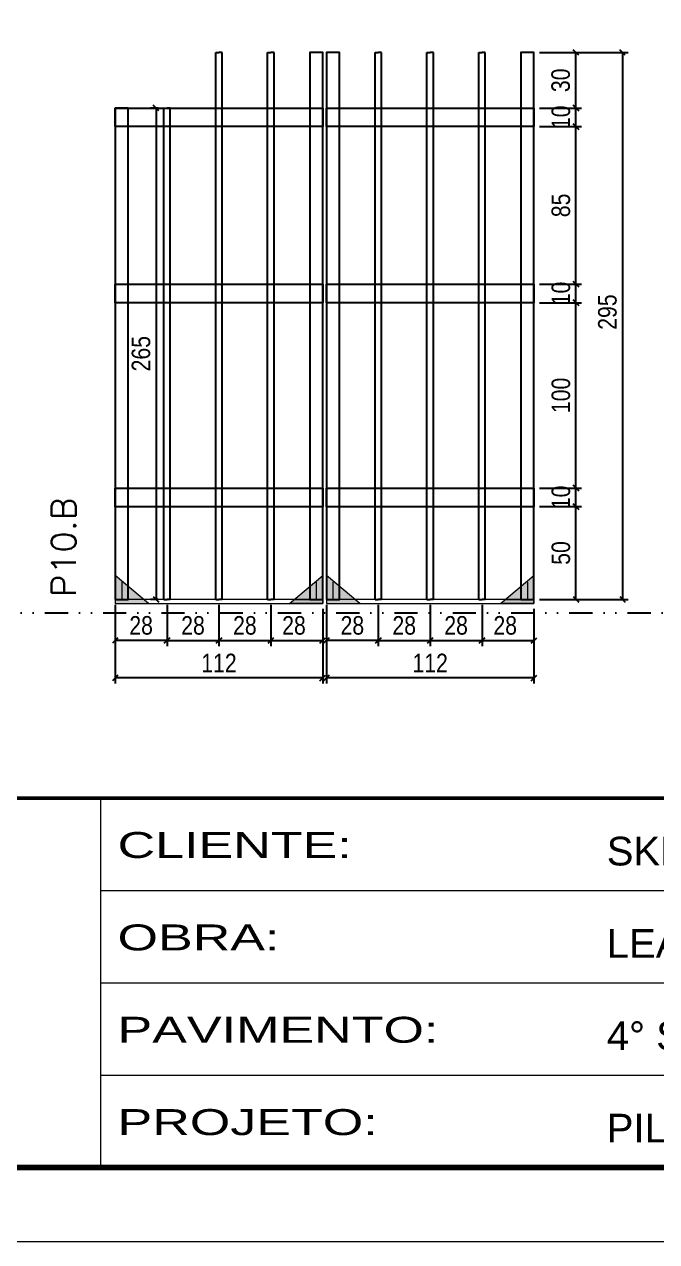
# Model space of a CAD drawing. Header units: millimetres. Extents: x 13777 to 27878, y -21631 to 6985.
# Drawn here: x 19553 to 19894, y -10145 to -9489 of the extents above; entities that cross this region are included whole.
import ezdxf

# ---------------------------------------------------------------- set-up
doc = ezdxf.new("R2010")
doc.units = ezdxf.units.MM
for name, pattern in [('CONTINUO', [0]), ('DASHED', [0.75, 0.5, -0.25]), ('DIVIDE2', [0.625, 0.25, -0.125, 0, -0.125, 0, -0.125]), ('HIDDEN', [0.375, 0.25, -0.125])]:
    doc.linetypes.add(name, pattern=pattern)
for name, color, linetype in [('COTA', 241, 'Continuous'), ('Nível', 160, 'Continuous'), ('SARR_2.2x10', 60, 'Continuous'), ('SARR_3.5x7', 81, 'Continuous'), ('SARR_7x7', 40, 'Continuous')]:
    doc.layers.add(name, color=color, linetype=linetype)
for name, color, linetype, lineweight in [('Folhas', 255, 'Continuous', 9), ('Madeira', 126, 'Continuous', 18), ('Sarr 2.2x7', 40, 'Continuous', 9), ('SARRAFO DE PRESSAO', 251, 'DASHED', 9), ('Texto Seção', 7, 'Continuous', 15)]:
    doc.layers.add(name, color=color, linetype=linetype, lineweight=lineweight)
doc.styles.add('ARIAL', font='arial.ttf')
doc.styles.add('COTA TECNICA', font='techl___.ttf', dxfattribs={"height": 10})
doc.styles.add('REGUA-120', font='ROMANS.shx', dxfattribs={"height": 15})
doc.styles.add('Tecnologia', font='')
doc.styles.get('Tecnologia').set_extended_font_data('Forgotten Futurist')
doc.dimstyles.new('PAINEL', dxfattribs={"dimtxt": 10, "dimasz": 3, "dimexe": 3, "dimexo": 3, "dimgap": 3, "dimtad": 1, "dimdec": 1, "dimzin": 12, "dimdsep": 46, "dimtxsty": 'COTA TECNICA', "dimblk1": 'OBLIQUE', "dimblk2": 'OBLIQUE', "dimsah": 1, "dimcen": 0.9, "dimclrd": 4, "dimclre": 4, "dimclrt": 240, "dimadec": 1, "dimazin": 3, "dimtfac": 1, "dimtdec": 1, "dimtmove": 0, "dimatfit": 3, "dimfxl": 1, "dimtolj": 1, "dimtzin": 12, "dimarcsym": 0})

# ---------------------------------------------------------------- blocks, each defined once
blk = doc.blocks.new('9999999999')
at = {"color": 30, "linetype": 'CONTINUO'}
for p, q in [((98564.56, 34230.21), (98564.56, 34429.45)), ((98564.56, 34379.64), (99583.98, 34379.64)), ((98564.56, 34329.83), (99487.98, 34329.83)), ((98564.56, 34280.02), (99487.98, 34280.02))]:
    blk.add_line(p, q, dxfattribs=at)
at = {"color": 30, "linetype": 'CONTINUO', "const_width": 2}
blk.add_lwpolyline([(99583.98, 34230.21), (99583.98, 34414.45, 0.414214), (99568.98, 34429.45), (98228.98, 34429.45, 0.414214), (98213.98, 34414.45), (98213.98, 34245.21, 0.414214), (98228.98, 34230.21), (99583.98, 34230.21)], format="xyb", dxfattribs=at)
at = {"layer": 'Folhas'}
blk.add_lwpolyline([(98138.98, 34190.21), (99623.98, 34190.21), (99623.98, 35240.21), (98138.98, 35240.21)], close=True, dxfattribs=at)
at = {"layer": 'Folhas', "color": 30, "const_width": 3}
blk.add_lwpolyline([(98213.98, 34230.21), (99583.98, 34230.21), (99583.98, 35200.21), (98213.98, 35200.21)], close=True, dxfattribs=at)
at = {"color": 7, "linetype": 'Continuous', "ltscale": 5, "style": 'ARIAL'}
for s, height, p in [('SKR', 15.483, (98837.68, 34393.13)), ('LEAF LOEFGREN', 15.4829, (98837.68, 34343.32)), ('4° SUBSOLO', 15.483, (98837.68, 34293.51)), ('PILARES', 15.483, (98837.68, 34243.7))]:
    blk.add_text(s, height=height, dxfattribs=at).set_placement(p)
at = {"layer": 'Folhas', "color": 7, "style": 'Tecnologia', "width": 1.5}
for s, p in [('CLIENTE:', (98573.65, 34397.17)), ('OBRA:', (98573.65, 34347.31)), ('PAVIMENTO:', (98573.65, 34297.5)), ('PROJETO:', (98573.65, 34247.69))]:
    blk.add_text(s, height=14, dxfattribs=at).set_placement(p)
blk = doc.blocks.new('_Oblique')
at = {"color": 0, "linetype": 'ByBlock', "lineweight": -2}
blk.add_line((-0.5, -0.5), (0.5, 0.5), dxfattribs=at)
blk = doc.blocks.new('*D2641')
at = {"layer": 'COTA', "color": 4, "lineweight": -2, "transparency": 16777216}
for p, q in [((19715.87, -9817.04), (19715.87, -9844.22)), ((19827.87, -9817.04), (19827.87, -9844.22)), ((19827.87, -9841.22), (19715.87, -9841.22))]:
    blk.add_line(p, q, dxfattribs=at)
at = {"layer": 'Defpoints', "color": 0, "transparency": 16777216}
for p in [(19715.87, -9814.04), (19827.87, -9814.04), (19715.87, -9841.22)]:
    blk.add_point(p, dxfattribs=at)
at = {"layer": 'COTA', "color": 4, "lineweight": -2, "transparency": 16777216, "xscale": 3, "yscale": 3, "zscale": 3, "rotation": 180}
blk.add_blockref('_Oblique', (19715.87, -9841.22), dxfattribs=at)
at = {"layer": 'COTA', "color": 4, "lineweight": -2, "transparency": 16777216, "xscale": 3, "yscale": 3, "zscale": 3}
blk.add_blockref('_Oblique', (19827.87, -9841.22), dxfattribs=at)
at = {"layer": 'COTA', "color": 240, "transparency": 16777216, "insert": (19771.87, -9833.16), "char_height": 10, "attachment_point": 5, "style": 'COTA TECNICA'}
blk.add_mtext('\\A1;112', dxfattribs=at)
blk = doc.blocks.new('*D2642')
at = {"layer": 'COTA', "color": 4, "lineweight": -2, "transparency": 16777216}
for p, q in [((19715.87, -9801.84), (19715.87, -9824.04)), ((19743.87, -9801.84), (19743.87, -9824.04)), ((19743.87, -9821.04), (19715.87, -9821.04))]:
    blk.add_line(p, q, dxfattribs=at)
at = {"layer": 'Defpoints', "color": 0, "transparency": 16777216}
for p in [(19715.87, -9798.84), (19743.87, -9798.84), (19715.87, -9821.04)]:
    blk.add_point(p, dxfattribs=at)
at = {"layer": 'COTA', "color": 4, "lineweight": -2, "transparency": 16777216, "xscale": 3, "yscale": 3, "zscale": 3, "rotation": 180}
blk.add_blockref('_Oblique', (19715.87, -9821.04), dxfattribs=at)
at = {"layer": 'COTA', "color": 4, "lineweight": -2, "transparency": 16777216, "xscale": 3, "yscale": 3, "zscale": 3}
blk.add_blockref('_Oblique', (19743.87, -9821.04), dxfattribs=at)
at = {"layer": 'COTA', "color": 240, "transparency": 16777216, "insert": (19729.87, -9812.95), "char_height": 10, "attachment_point": 5, "style": 'COTA TECNICA'}
blk.add_mtext('\\A1;28', dxfattribs=at)
blk = doc.blocks.new('*D2643')
at = {"layer": 'COTA', "color": 4, "lineweight": -2, "transparency": 16777216}
for p, q in [((19799.87, -9801.84), (19799.87, -9824.04)), ((19827.87, -9804.04), (19827.87, -9824.04)), ((19799.87, -9821.04), (19827.87, -9821.04))]:
    blk.add_line(p, q, dxfattribs=at)
at = {"layer": 'Defpoints', "color": 0, "transparency": 16777216}
for p in [(19799.87, -9798.84), (19827.87, -9801.04), (19827.87, -9821.04)]:
    blk.add_point(p, dxfattribs=at)
at = {"layer": 'COTA', "color": 4, "lineweight": -2, "transparency": 16777216, "xscale": 3, "yscale": 3, "zscale": 3, "rotation": 180}
blk.add_blockref('_Oblique', (19799.87, -9821.04), dxfattribs=at)
at = {"layer": 'COTA', "color": 4, "lineweight": -2, "transparency": 16777216, "xscale": 3, "yscale": 3, "zscale": 3}
blk.add_blockref('_Oblique', (19827.87, -9821.04), dxfattribs=at)
at = {"layer": 'COTA', "color": 240, "transparency": 16777216, "insert": (19812.37, -9812.95), "char_height": 10, "attachment_point": 5, "style": 'COTA TECNICA'}
blk.add_mtext('\\A1;28', dxfattribs=at)
blk = doc.blocks.new('*D2644')
at = {"layer": 'COTA', "color": 4, "lineweight": -2, "transparency": 16777216}
for p, q in [((19743.87, -9801.84), (19743.87, -9824.04)), ((19771.87, -9801.84), (19771.87, -9824.04)), ((19743.87, -9821.04), (19771.87, -9821.04))]:
    blk.add_line(p, q, dxfattribs=at)
at = {"layer": 'Defpoints', "color": 0, "transparency": 16777216}
for p in [(19743.87, -9798.84), (19771.87, -9798.84), (19771.87, -9821.04)]:
    blk.add_point(p, dxfattribs=at)
at = {"layer": 'COTA', "color": 4, "lineweight": -2, "transparency": 16777216, "xscale": 3, "yscale": 3, "zscale": 3, "rotation": 180}
blk.add_blockref('_Oblique', (19743.87, -9821.04), dxfattribs=at)
at = {"layer": 'COTA', "color": 4, "lineweight": -2, "transparency": 16777216, "xscale": 3, "yscale": 3, "zscale": 3}
blk.add_blockref('_Oblique', (19771.87, -9821.04), dxfattribs=at)
at = {"layer": 'COTA', "color": 240, "transparency": 16777216, "insert": (19757.87, -9812.95), "char_height": 10, "attachment_point": 5, "style": 'COTA TECNICA'}
blk.add_mtext('\\A1;28', dxfattribs=at)
blk = doc.blocks.new('*D2645')
at = {"layer": 'COTA', "color": 4, "lineweight": -2, "transparency": 16777216}
for p, q in [((19830.87, -9748.84), (19853.57, -9748.84)), ((19850.57, -9798.84), (19850.57, -9748.84)), ((19830.87, -9798.84), (19853.57, -9798.84))]:
    blk.add_line(p, q, dxfattribs=at)
at = {"layer": 'Defpoints', "color": 0, "transparency": 16777216}
for p in [(19827.87, -9748.84), (19850.57, -9748.84), (19827.87, -9798.84)]:
    blk.add_point(p, dxfattribs=at)
at = {"layer": 'COTA', "color": 4, "lineweight": -2, "transparency": 16777216, "xscale": 3, "yscale": 3, "zscale": 3}
for p, rotation in [((19850.57, -9748.84), 90), ((19850.57, -9798.84), 270)]:
    blk.add_blockref('_Oblique', p, dxfattribs=dict(at, rotation=rotation))
at = {"layer": 'COTA', "color": 240, "transparency": 16777216, "insert": (19842.46, -9773.84), "char_height": 10, "attachment_point": 5, "rotation": 90, "style": 'COTA TECNICA'}
blk.add_mtext('\\A1;50', dxfattribs=at)
blk = doc.blocks.new('*D2646')
at = {"layer": 'COTA', "color": 4, "lineweight": -2, "transparency": 16777216}
for p, q in [((19771.87, -9801.84), (19771.87, -9824.04)), ((19799.87, -9801.84), (19799.87, -9824.04)), ((19771.87, -9821.04), (19799.87, -9821.04))]:
    blk.add_line(p, q, dxfattribs=at)
at = {"layer": 'Defpoints', "color": 0, "transparency": 16777216}
for p in [(19771.87, -9798.84), (19799.87, -9798.84), (19799.87, -9821.04)]:
    blk.add_point(p, dxfattribs=at)
at = {"layer": 'COTA', "color": 4, "lineweight": -2, "transparency": 16777216, "xscale": 3, "yscale": 3, "zscale": 3, "rotation": 180}
blk.add_blockref('_Oblique', (19771.87, -9821.04), dxfattribs=at)
at = {"layer": 'COTA', "color": 4, "lineweight": -2, "transparency": 16777216, "xscale": 3, "yscale": 3, "zscale": 3}
blk.add_blockref('_Oblique', (19799.87, -9821.04), dxfattribs=at)
at = {"layer": 'COTA', "color": 240, "transparency": 16777216, "insert": (19785.87, -9812.95), "char_height": 10, "attachment_point": 5, "style": 'COTA TECNICA'}
blk.add_mtext('\\A1;28', dxfattribs=at)
blk = doc.blocks.new('*D2647')
at = {"layer": 'COTA', "color": 4, "lineweight": -2, "transparency": 16777216}
for p, q in [((19830.87, -9738.84), (19853.57, -9738.84)), ((19850.57, -9748.84), (19850.57, -9738.84)), ((19830.87, -9748.84), (19853.57, -9748.84))]:
    blk.add_line(p, q, dxfattribs=at)
at = {"layer": 'Defpoints', "color": 0, "transparency": 16777216}
for p in [(19827.87, -9738.84), (19850.57, -9738.84), (19827.87, -9748.84)]:
    blk.add_point(p, dxfattribs=at)
at = {"layer": 'COTA', "color": 4, "lineweight": -2, "transparency": 16777216, "xscale": 3, "yscale": 3, "zscale": 3}
for p, rotation in [((19850.57, -9738.84), 90), ((19850.57, -9748.84), 270)]:
    blk.add_blockref('_Oblique', p, dxfattribs=dict(at, rotation=rotation))
at = {"layer": 'COTA', "color": 240, "transparency": 16777216, "insert": (19842.47, -9743.84), "char_height": 10, "attachment_point": 5, "rotation": 90, "style": 'COTA TECNICA'}
blk.add_mtext('\\A1;10', dxfattribs=at)
blk = doc.blocks.new('*D2648')
at = {"layer": 'COTA', "color": 4, "lineweight": -2, "transparency": 16777216}
for p, q in [((19830.87, -9638.84), (19853.57, -9638.84)), ((19850.57, -9738.84), (19850.57, -9638.84)), ((19830.87, -9738.84), (19853.57, -9738.84))]:
    blk.add_line(p, q, dxfattribs=at)
at = {"layer": 'Defpoints', "color": 0, "transparency": 16777216}
for p in [(19827.87, -9638.84), (19850.57, -9638.84), (19827.87, -9738.84)]:
    blk.add_point(p, dxfattribs=at)
at = {"layer": 'COTA', "color": 4, "lineweight": -2, "transparency": 16777216, "xscale": 3, "yscale": 3, "zscale": 3}
for p, rotation in [((19850.57, -9638.84), 90), ((19850.57, -9738.84), 270)]:
    blk.add_blockref('_Oblique', p, dxfattribs=dict(at, rotation=rotation))
at = {"layer": 'COTA', "color": 240, "transparency": 16777216, "insert": (19842.47, -9688.84), "char_height": 10, "attachment_point": 5, "rotation": 90, "style": 'COTA TECNICA'}
blk.add_mtext('\\A1;100', dxfattribs=at)
blk = doc.blocks.new('*D2649')
at = {"layer": 'COTA', "color": 4, "lineweight": -2, "transparency": 16777216}
for p, q in [((19830.87, -9628.84), (19853.57, -9628.84)), ((19850.57, -9638.84), (19850.57, -9628.84)), ((19830.87, -9638.84), (19853.57, -9638.84))]:
    blk.add_line(p, q, dxfattribs=at)
at = {"layer": 'Defpoints', "color": 0, "transparency": 16777216}
for p in [(19827.87, -9628.84), (19850.57, -9628.84), (19827.87, -9638.84)]:
    blk.add_point(p, dxfattribs=at)
at = {"layer": 'COTA', "color": 4, "lineweight": -2, "transparency": 16777216, "xscale": 3, "yscale": 3, "zscale": 3}
for p, rotation in [((19850.57, -9628.84), 90), ((19850.57, -9638.84), 270)]:
    blk.add_blockref('_Oblique', p, dxfattribs=dict(at, rotation=rotation))
at = {"layer": 'COTA', "color": 240, "transparency": 16777216, "insert": (19842.47, -9633.84), "char_height": 10, "attachment_point": 5, "rotation": 90, "style": 'COTA TECNICA'}
blk.add_mtext('\\A1;10', dxfattribs=at)
blk = doc.blocks.new('*D2650')
at = {"layer": 'COTA', "color": 4, "lineweight": -2, "transparency": 16777216}
for p, q in [((19830.87, -9543.84), (19853.57, -9543.84)), ((19850.57, -9628.84), (19850.57, -9543.84)), ((19830.87, -9628.84), (19853.57, -9628.84))]:
    blk.add_line(p, q, dxfattribs=at)
at = {"layer": 'Defpoints', "color": 0, "transparency": 16777216}
for p in [(19827.87, -9543.84), (19850.57, -9543.84), (19827.87, -9628.84)]:
    blk.add_point(p, dxfattribs=at)
at = {"layer": 'COTA', "color": 4, "lineweight": -2, "transparency": 16777216, "xscale": 3, "yscale": 3, "zscale": 3}
for p, rotation in [((19850.57, -9543.84), 90), ((19850.57, -9628.84), 270)]:
    blk.add_blockref('_Oblique', p, dxfattribs=dict(at, rotation=rotation))
at = {"layer": 'COTA', "color": 240, "transparency": 16777216, "insert": (19842.44, -9586.34), "char_height": 10, "attachment_point": 5, "rotation": 90, "style": 'COTA TECNICA'}
blk.add_mtext('\\A1;85', dxfattribs=at)
blk = doc.blocks.new('*D2651')
at = {"layer": 'COTA', "color": 4, "lineweight": -2, "transparency": 16777216}
for p, q in [((19830.87, -9533.81), (19853.57, -9533.81)), ((19850.57, -9543.81), (19850.57, -9533.81)), ((19830.87, -9543.81), (19853.57, -9543.81))]:
    blk.add_line(p, q, dxfattribs=at)
at = {"layer": 'Defpoints', "color": 0, "transparency": 16777216}
for p in [(19827.87, -9533.81), (19850.57, -9533.81), (19827.87, -9543.81)]:
    blk.add_point(p, dxfattribs=at)
at = {"layer": 'COTA', "color": 4, "lineweight": -2, "transparency": 16777216, "xscale": 3, "yscale": 3, "zscale": 3}
for p, rotation in [((19850.57, -9533.81), 90), ((19850.57, -9543.81), 270)]:
    blk.add_blockref('_Oblique', p, dxfattribs=dict(at, rotation=rotation))
at = {"layer": 'COTA', "color": 240, "transparency": 16777216, "insert": (19842.47, -9538.81), "char_height": 10, "attachment_point": 5, "rotation": 90, "style": 'COTA TECNICA'}
blk.add_mtext('\\A1;10', dxfattribs=at)
blk = doc.blocks.new('*D2657')
at = {"layer": 'COTA', "color": 4, "lineweight": -2, "transparency": 16777216}
for p, q in [((19830.87, -9503.88), (19878.71, -9503.88)), ((19875.71, -9503.88), (19875.71, -9798.84)), ((19830.87, -9798.84), (19878.71, -9798.84))]:
    blk.add_line(p, q, dxfattribs=at)
at = {"layer": 'Defpoints', "color": 0, "transparency": 16777216}
for p in [(19827.87, -9503.88), (19827.87, -9798.84), (19875.71, -9798.84)]:
    blk.add_point(p, dxfattribs=at)
at = {"layer": 'COTA', "color": 4, "lineweight": -2, "transparency": 16777216, "xscale": 3, "yscale": 3, "zscale": 3}
for p, rotation in [((19875.71, -9503.88), 90), ((19875.71, -9798.84), 270)]:
    blk.add_blockref('_Oblique', p, dxfattribs=dict(at, rotation=rotation))
at = {"layer": 'COTA', "color": 240, "transparency": 16777216, "insert": (19867.57, -9643.88), "char_height": 10, "attachment_point": 5, "rotation": 90, "style": 'COTA TECNICA'}
blk.add_mtext('\\A1;295', dxfattribs=at)
blk = doc.blocks.new('*D2652')
at = {"layer": 'COTA', "color": 4, "lineweight": -2, "transparency": 16777216}
for p, q in [((19601.87, -9817.04), (19601.87, -9844.22)), ((19713.87, -9817.04), (19713.87, -9844.22)), ((19713.87, -9841.22), (19601.87, -9841.22))]:
    blk.add_line(p, q, dxfattribs=at)
at = {"layer": 'Defpoints', "color": 0, "transparency": 16777216}
for p in [(19601.87, -9814.04), (19713.87, -9814.04), (19601.87, -9841.22)]:
    blk.add_point(p, dxfattribs=at)
at = {"layer": 'COTA', "color": 4, "lineweight": -2, "transparency": 16777216, "xscale": 3, "yscale": 3, "zscale": 3, "rotation": 180}
blk.add_blockref('_Oblique', (19601.87, -9841.22), dxfattribs=at)
at = {"layer": 'COTA', "color": 4, "lineweight": -2, "transparency": 16777216, "xscale": 3, "yscale": 3, "zscale": 3}
blk.add_blockref('_Oblique', (19713.87, -9841.22), dxfattribs=at)
at = {"layer": 'COTA', "color": 240, "transparency": 16777216, "insert": (19657.87, -9833.16), "char_height": 10, "attachment_point": 5, "style": 'COTA TECNICA'}
blk.add_mtext('\\A1;112', dxfattribs=at)
blk = doc.blocks.new('*D2653')
at = {"layer": 'COTA', "color": 4, "lineweight": -2, "transparency": 16777216}
for p, q in [((19601.87, -9801.84), (19601.87, -9824.04)), ((19629.87, -9801.84), (19629.87, -9824.04)), ((19629.87, -9821.04), (19601.87, -9821.04))]:
    blk.add_line(p, q, dxfattribs=at)
at = {"layer": 'Defpoints', "color": 0, "transparency": 16777216}
for p in [(19601.87, -9798.84), (19629.87, -9798.84), (19601.87, -9821.04)]:
    blk.add_point(p, dxfattribs=at)
at = {"layer": 'COTA', "color": 4, "lineweight": -2, "transparency": 16777216, "xscale": 3, "yscale": 3, "zscale": 3, "rotation": 180}
blk.add_blockref('_Oblique', (19601.87, -9821.04), dxfattribs=at)
at = {"layer": 'COTA', "color": 4, "lineweight": -2, "transparency": 16777216, "xscale": 3, "yscale": 3, "zscale": 3}
blk.add_blockref('_Oblique', (19629.87, -9821.04), dxfattribs=at)
at = {"layer": 'COTA', "color": 240, "transparency": 16777216, "insert": (19615.87, -9812.95), "char_height": 10, "attachment_point": 5, "style": 'COTA TECNICA'}
blk.add_mtext('\\A1;28', dxfattribs=at)
blk = doc.blocks.new('*D2654')
at = {"layer": 'COTA', "color": 4, "lineweight": -2, "transparency": 16777216}
for p, q in [((19685.87, -9801.84), (19685.87, -9824.04)), ((19713.87, -9804.04), (19713.87, -9824.04)), ((19685.87, -9821.04), (19713.87, -9821.04))]:
    blk.add_line(p, q, dxfattribs=at)
at = {"layer": 'Defpoints', "color": 0, "transparency": 16777216}
for p in [(19685.87, -9798.84), (19713.87, -9801.04), (19713.87, -9821.04)]:
    blk.add_point(p, dxfattribs=at)
at = {"layer": 'COTA', "color": 4, "lineweight": -2, "transparency": 16777216, "xscale": 3, "yscale": 3, "zscale": 3, "rotation": 180}
blk.add_blockref('_Oblique', (19685.87, -9821.04), dxfattribs=at)
at = {"layer": 'COTA', "color": 4, "lineweight": -2, "transparency": 16777216, "xscale": 3, "yscale": 3, "zscale": 3}
blk.add_blockref('_Oblique', (19713.87, -9821.04), dxfattribs=at)
at = {"layer": 'COTA', "color": 240, "transparency": 16777216, "insert": (19698.37, -9812.95), "char_height": 10, "attachment_point": 5, "style": 'COTA TECNICA'}
blk.add_mtext('\\A1;28', dxfattribs=at)
blk = doc.blocks.new('*D2655')
at = {"layer": 'COTA', "color": 4, "lineweight": -2, "transparency": 16777216}
for p, q in [((19629.87, -9801.84), (19629.87, -9824.04)), ((19657.87, -9801.84), (19657.87, -9824.04)), ((19629.87, -9821.04), (19657.87, -9821.04))]:
    blk.add_line(p, q, dxfattribs=at)
at = {"layer": 'Defpoints', "color": 0, "transparency": 16777216}
for p in [(19629.87, -9798.84), (19657.87, -9798.84), (19657.87, -9821.04)]:
    blk.add_point(p, dxfattribs=at)
at = {"layer": 'COTA', "color": 4, "lineweight": -2, "transparency": 16777216, "xscale": 3, "yscale": 3, "zscale": 3, "rotation": 180}
blk.add_blockref('_Oblique', (19629.87, -9821.04), dxfattribs=at)
at = {"layer": 'COTA', "color": 4, "lineweight": -2, "transparency": 16777216, "xscale": 3, "yscale": 3, "zscale": 3}
blk.add_blockref('_Oblique', (19657.87, -9821.04), dxfattribs=at)
at = {"layer": 'COTA', "color": 240, "transparency": 16777216, "insert": (19643.87, -9812.95), "char_height": 10, "attachment_point": 5, "style": 'COTA TECNICA'}
blk.add_mtext('\\A1;28', dxfattribs=at)
blk = doc.blocks.new('*D2656')
at = {"layer": 'COTA', "color": 4, "lineweight": -2, "transparency": 16777216}
for p, q in [((19657.87, -9801.84), (19657.87, -9824.04)), ((19685.87, -9801.84), (19685.87, -9824.04)), ((19657.87, -9821.04), (19685.87, -9821.04))]:
    blk.add_line(p, q, dxfattribs=at)
at = {"layer": 'Defpoints', "color": 0, "transparency": 16777216}
for p in [(19657.87, -9798.84), (19685.87, -9798.84), (19685.87, -9821.04)]:
    blk.add_point(p, dxfattribs=at)
at = {"layer": 'COTA', "color": 4, "lineweight": -2, "transparency": 16777216, "xscale": 3, "yscale": 3, "zscale": 3, "rotation": 180}
blk.add_blockref('_Oblique', (19657.87, -9821.04), dxfattribs=at)
at = {"layer": 'COTA', "color": 4, "lineweight": -2, "transparency": 16777216, "xscale": 3, "yscale": 3, "zscale": 3}
blk.add_blockref('_Oblique', (19685.87, -9821.04), dxfattribs=at)
at = {"layer": 'COTA', "color": 240, "transparency": 16777216, "insert": (19671.87, -9812.95), "char_height": 10, "attachment_point": 5, "style": 'COTA TECNICA'}
blk.add_mtext('\\A1;28', dxfattribs=at)
blk = doc.blocks.new('*D2658')
at = {"layer": 'COTA', "color": 4, "lineweight": -2, "transparency": 16777216}
for p, q in [((19830.87, -9503.88), (19853.57, -9503.88)), ((19850.57, -9533.84), (19850.57, -9503.88)), ((19830.87, -9533.84), (19853.57, -9533.84))]:
    blk.add_line(p, q, dxfattribs=at)
at = {"layer": 'Defpoints', "color": 0, "transparency": 16777216}
for p in [(19827.87, -9503.88), (19850.57, -9503.88), (19827.87, -9533.84)]:
    blk.add_point(p, dxfattribs=at)
at = {"layer": 'COTA', "color": 4, "lineweight": -2, "transparency": 16777216, "xscale": 3, "yscale": 3, "zscale": 3}
for p, rotation in [((19850.57, -9503.88), 90), ((19850.57, -9533.84), 270)]:
    blk.add_blockref('_Oblique', p, dxfattribs=dict(at, rotation=rotation))
at = {"layer": 'COTA', "color": 240, "transparency": 16777216, "insert": (19842.35, -9518.86), "char_height": 10, "attachment_point": 5, "rotation": 90, "style": 'COTA TECNICA'}
blk.add_mtext('\\A1;30', dxfattribs=at)
blk = doc.blocks.new('*D2696')
at = {"layer": 'COTA', "color": 4, "lineweight": -2, "transparency": 16777216}
for p, q in [((19625.12, -9533.84), (19620.94, -9533.84)), ((19623.94, -9533.84), (19623.94, -9798.84)), ((19625.12, -9798.84), (19620.94, -9798.84))]:
    blk.add_line(p, q, dxfattribs=at)
at = {"layer": 'Defpoints', "color": 0, "transparency": 16777216}
for p in [(19628.12, -9533.84), (19623.94, -9798.84), (19628.12, -9798.84)]:
    blk.add_point(p, dxfattribs=at)
at = {"layer": 'COTA', "color": 4, "lineweight": -2, "transparency": 16777216, "xscale": 3, "yscale": 3, "zscale": 3}
for p, rotation in [((19623.94, -9533.84), 90), ((19623.94, -9798.84), 270)]:
    blk.add_blockref('_Oblique', p, dxfattribs=dict(at, rotation=rotation))
at = {"layer": 'COTA', "color": 240, "transparency": 16777216, "insert": (19615.83, -9666.34), "char_height": 10, "attachment_point": 5, "rotation": 90, "style": 'COTA TECNICA'}
blk.add_mtext('\\A1;265', dxfattribs=at)

msp = doc.modelspace()

# ---------------------------------------------------------------- hatches: boundary and pattern name
at = {"layer": 'Madeira'}
h = msp.add_hatch(color=252, dxfattribs=at)
h.dxf.hatch_style = 2
h.paths.add_polyline_path([(19601.87, -9786.04), (19601.87, -9801.04), (19619.87, -9801.04)])
h = msp.add_hatch(color=252, dxfattribs=at)
h.dxf.hatch_style = 2
h.paths.add_polyline_path([(19713.87, -9786.04), (19713.87, -9801.04), (19695.87, -9801.04)])
h = msp.add_hatch(color=252, dxfattribs=at)
h.dxf.hatch_style = 2
h.paths.add_polyline_path([(19715.87, -9786.04), (19715.87, -9801.04), (19733.87, -9801.04)])
h = msp.add_hatch(color=252, dxfattribs=at)
h.dxf.hatch_style = 2
h.paths.add_polyline_path([(19827.87, -9786.04), (19827.87, -9801.04), (19809.87, -9801.04)])

# ---------------------------------------------------------------- linework, layer by layer
at = {"layer": 'Madeira', "color": 1, "linetype": 'HIDDEN'}
for p, q in [((19605.37, -9789.54), (19605.37, -9798.84)), ((19605.37, -9789.54), (19605.37, -9798.84)), ((19710.37, -9789.54), (19710.37, -9798.84)), ((19710.37, -9789.54), (19710.37, -9798.84)), ((19719.37, -9789.54), (19719.37, -9798.84)), ((19719.37, -9789.54), (19719.37, -9798.84)), ((19824.37, -9789.54), (19824.37, -9798.84)), ((19824.37, -9789.54), (19824.37, -9798.84)), ((19608.87, -9793.04), (19608.87, -9798.84)), ((19722.87, -9793.04), (19722.87, -9798.84)), ((19611.71, -9798.84), (19601.87, -9798.84)), ((19611.71, -9798.84), (19601.87, -9798.84)), ((19617.67, -9798.84), (19601.87, -9798.84)), ((19698.07, -9798.84), (19713.87, -9798.84)), ((19704.04, -9798.84), (19713.87, -9798.84)), ((19704.04, -9798.84), (19713.87, -9798.84)), ((19725.71, -9798.84), (19715.87, -9798.84)), ((19725.71, -9798.84), (19715.87, -9798.84)), ((19731.67, -9798.84), (19715.87, -9798.84)), ((19812.07, -9798.84), (19827.87, -9798.84)), ((19818.04, -9798.84), (19827.87, -9798.84)), ((19818.04, -9798.84), (19827.87, -9798.84))]:
    msp.add_line(p, q, dxfattribs=at)
at = {"layer": 'Madeira'}
for p, q in [((19601.87, -9798.84), (19601.87, -9801.04)), ((19601.87, -9798.84), (19601.87, -9801.04)), ((19601.87, -9798.84), (19601.87, -9801.04)), ((19715.87, -9798.84), (19715.87, -9801.04)), ((19715.87, -9798.84), (19715.87, -9801.04)), ((19715.87, -9798.84), (19715.87, -9801.04))]:
    msp.add_line(p, q, dxfattribs=at)
at = {"layer": 'Madeira', "color": 0}
for points in [[(19601.87, -9786.04), (19601.87, -9801.04), (19619.87, -9801.04), (19601.87, -9786.04)], [(19713.87, -9786.04), (19713.87, -9801.04), (19695.87, -9801.04), (19713.87, -9786.04)], [(19715.87, -9786.04), (19715.87, -9801.04), (19733.87, -9801.04), (19715.87, -9786.04)], [(19827.87, -9786.04), (19827.87, -9801.04), (19809.87, -9801.04), (19827.87, -9786.04)]]:
    msp.add_lwpolyline(points, dxfattribs=at)
at = {"layer": 'Nível', "color": 4, "linetype": 'DIVIDE2', "ltscale": 50}
msp.add_line((13777.11, -9806.04), (21531.15, -9806.04), dxfattribs=at)
at = {"layer": 'Sarr 2.2x7'}
for points in [[(19713.87, -9798.84), (19601.87, -9798.84), (19601.87, -9801.04), (19713.87, -9801.04)], [(19827.87, -9798.84), (19715.87, -9798.84), (19715.87, -9801.04), (19827.87, -9801.04)]]:
    msp.add_lwpolyline(points, close=True, dxfattribs=at)
at = {"layer": 'SARR_2.2x10'}
for points in [[(19601.87, -9533.84), (19713.87, -9533.84), (19713.87, -9543.84), (19601.87, -9543.84)], [(19715.87, -9533.84), (19827.87, -9533.84), (19827.87, -9543.84), (19715.87, -9543.84)], [(19601.87, -9628.88), (19713.87, -9628.88), (19713.87, -9638.88), (19601.87, -9638.88)], [(19715.87, -9628.88), (19827.87, -9628.88), (19827.87, -9638.88), (19715.87, -9638.88)], [(19601.87, -9738.88), (19713.87, -9738.88), (19713.87, -9748.88), (19601.87, -9748.88)], [(19715.87, -9738.88), (19827.87, -9738.88), (19827.87, -9748.88), (19715.87, -9748.88)]]:
    msp.add_lwpolyline(points, close=True, dxfattribs=at)
at = {"layer": 'SARR_3.5x7'}
for p, q in [((19656.12, -9798.84), (19656.12, -9503.88)), ((19656.12, -9503.88), (19657.87, -9503.88)), ((19659.62, -9503.88), (19657.87, -9503.88)), ((19659.62, -9798.84), (19659.62, -9503.88)), ((19684.12, -9798.84), (19684.12, -9503.88)), ((19684.12, -9503.88), (19685.87, -9503.88)), ((19687.62, -9503.88), (19685.87, -9503.88)), ((19687.62, -9798.84), (19687.62, -9503.88)), ((19742.12, -9798.84), (19742.12, -9503.88)), ((19742.12, -9503.88), (19743.87, -9503.88)), ((19745.62, -9503.88), (19743.87, -9503.88)), ((19745.62, -9798.84), (19745.62, -9503.88)), ((19770.12, -9798.84), (19770.12, -9503.88)), ((19770.12, -9503.88), (19771.87, -9503.88)), ((19773.62, -9503.88), (19771.87, -9503.88)), ((19773.62, -9798.84), (19773.62, -9503.88)), ((19798.12, -9798.84), (19798.12, -9503.88)), ((19798.12, -9503.88), (19799.87, -9503.88)), ((19801.62, -9503.88), (19799.87, -9503.88)), ((19801.62, -9798.84), (19801.62, -9503.88)), ((19628.12, -9798.84), (19628.12, -9533.84)), ((19628.12, -9533.84), (19629.87, -9533.84)), ((19631.62, -9533.84), (19629.87, -9533.84)), ((19631.62, -9798.84), (19631.62, -9533.84)), ((19628.12, -9798.84), (19629.87, -9798.84)), ((19631.62, -9798.84), (19629.87, -9798.84)), ((19656.12, -9798.84), (19657.87, -9798.84)), ((19659.62, -9798.84), (19657.87, -9798.84)), ((19684.12, -9798.84), (19685.87, -9798.84)), ((19687.62, -9798.84), (19685.87, -9798.84)), ((19742.12, -9798.84), (19743.87, -9798.84)), ((19745.62, -9798.84), (19743.87, -9798.84)), ((19770.12, -9798.84), (19771.87, -9798.84)), ((19773.62, -9798.84), (19771.87, -9798.84)), ((19798.12, -9798.84), (19799.87, -9798.84)), ((19801.62, -9798.84), (19799.87, -9798.84))]:
    msp.add_line(p, q, dxfattribs=at)
at = {"layer": 'SARR_7x7'}
for points in [[(19706.87, -9798.84), (19713.87, -9798.84), (19713.87, -9503.88), (19706.87, -9503.88)], [(19715.87, -9798.84), (19722.87, -9798.84), (19722.87, -9503.88), (19715.87, -9503.88)], [(19820.87, -9798.84), (19827.87, -9798.84), (19827.87, -9503.88), (19820.87, -9503.88)], [(19601.87, -9798.84), (19608.87, -9798.84), (19608.87, -9533.84), (19601.87, -9533.84)]]:
    msp.add_lwpolyline(points, close=True, dxfattribs=at)

# ---------------------------------------------------------------- block references
at = {"layer": 'SARRAFO DE PRESSAO', "color": 6, "linetype": 'ByBlock'}
msp.add_blockref('9999999999', (-78970.51, -44335.53), dxfattribs=at)

# ---------------------------------------------------------------- texts
at = {"layer": 'Texto Seção', "style": 'REGUA-120', "width": 1.05}
msp.add_text('P10.B', height=13, rotation=90, dxfattribs=at).set_placement((19580.58, -9797.74))

# ---------------------------------------------------------------- dimensions: what is measured, and where the dimension line sits
at = {"layer": 'COTA'}
for base, p1, p2, picture, middle in [((19875.71, -9798.84), (19827.87, -9503.88), (19827.87, -9798.84), '*D2657', (19875.71, -9643.88)), ((19850.57, -9533.81), (19827.87, -9543.81), (19827.87, -9533.81), '*D2651', (19850.57, -9538.81)), ((19850.57, -9628.84), (19827.87, -9638.84), (19827.87, -9628.84), '*D2649', (19850.57, -9633.84)), ((19850.57, -9738.84), (19827.87, -9748.84), (19827.87, -9738.84), '*D2647', (19850.57, -9743.84))]:
    dim = msp.add_linear_dim(base=base, p1=p1, p2=p2, angle=90, dimstyle='PAINEL', override={"dimtmove": 1}, dxfattribs=at)
    dim.commit()
    dim.dimension.update_dxf_attribs({"geometry": picture, "text_midpoint": middle, "dimtype": 160})
for base, p1, p2, angle, picture, middle in [((19850.57, -9503.88), (19827.87, -9533.84), (19827.87, -9503.88), 90, '*D2658', (19842.35, -9518.86)), ((19623.94, -9798.84), (19628.12, -9533.84), (19628.12, -9798.84), 90, '*D2696', (19615.83, -9666.34)), ((19850.57, -9543.84), (19827.87, -9628.84), (19827.87, -9543.84), 90, '*D2650', (19842.44, -9586.34)), ((19850.57, -9638.84), (19827.87, -9738.84), (19827.87, -9638.84), 90, '*D2648', (19842.47, -9688.84)), ((19850.57, -9748.84), (19827.87, -9798.84), (19827.87, -9748.84), 90, '*D2645', (19842.46, -9773.84)), ((19601.87, -9821.04), (19629.87, -9798.84), (19601.87, -9798.84), 180, '*D2653', (19615.87, -9812.95)), ((19715.87, -9821.04), (19743.87, -9798.84), (19715.87, -9798.84), 180, '*D2642', (19729.87, -9812.95)), ((19601.87, -9841.22), (19713.87, -9814.04), (19601.87, -9814.04), 180, '*D2652', (19657.87, -9833.16)), ((19715.87, -9841.22), (19827.87, -9814.04), (19715.87, -9814.04), 180, '*D2641', (19771.87, -9833.16))]:
    dim = msp.add_linear_dim(base=base, p1=p1, p2=p2, angle=angle, dimstyle='PAINEL', override={"dimtmove": 1}, dxfattribs=at)
    dim.commit()
    dim.dimension.update_dxf_attribs({"geometry": picture, "text_midpoint": middle})
for base, p1, p2, picture, middle in [((19657.87, -9821.04), (19629.87, -9798.84), (19657.87, -9798.84), '*D2655', (19643.87, -9812.95)), ((19685.87, -9821.04), (19657.87, -9798.84), (19685.87, -9798.84), '*D2656', (19671.87, -9812.95)), ((19771.87, -9821.04), (19743.87, -9798.84), (19771.87, -9798.84), '*D2644', (19757.87, -9812.95)), ((19799.87, -9821.04), (19771.87, -9798.84), (19799.87, -9798.84), '*D2646', (19785.87, -9812.95))]:
    dim = msp.add_linear_dim(base=base, p1=p1, p2=p2, dimstyle='PAINEL', override={"dimtmove": 1}, dxfattribs=at)
    dim.commit()
    dim.dimension.update_dxf_attribs({"geometry": picture, "text_midpoint": middle})
for base, p1, p2, picture, middle in [((19713.87, -9821.04), (19685.87, -9798.84), (19713.87, -9801.04), '*D2654', (19698.37, -9821.04)), ((19827.87, -9821.04), (19799.87, -9798.84), (19827.87, -9801.04), '*D2643', (19812.37, -9821.04))]:
    dim = msp.add_linear_dim(base=base, p1=p1, p2=p2, dimstyle='PAINEL', override={"dimtmove": 1}, dxfattribs=at)
    dim.commit()
    dim.dimension.update_dxf_attribs({"geometry": picture, "text_midpoint": middle, "dimtype": 160})

doc.saveas('drawing.dxf')
